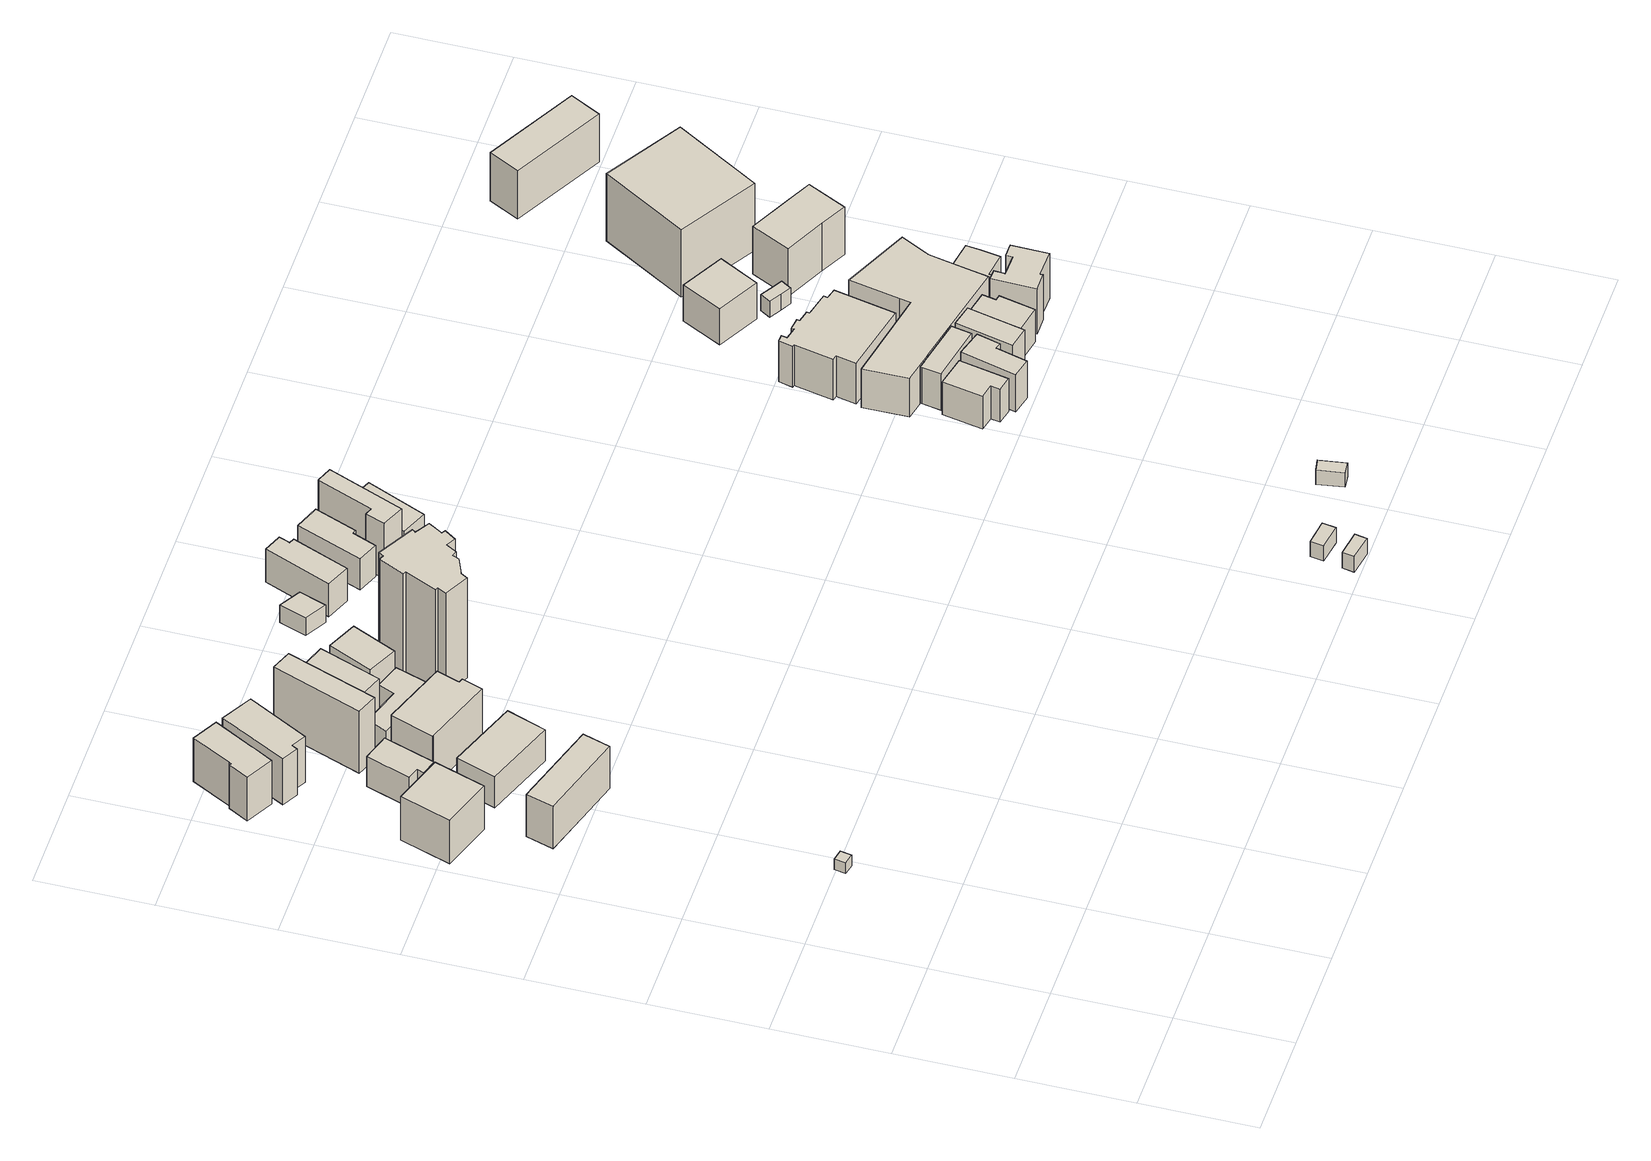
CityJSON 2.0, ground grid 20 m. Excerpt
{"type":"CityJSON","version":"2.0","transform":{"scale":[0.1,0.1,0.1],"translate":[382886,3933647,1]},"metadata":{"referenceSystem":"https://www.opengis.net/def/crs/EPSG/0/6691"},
"CityObjects":{
"building1":{"type":"Building","attributes":{"大字・町コード":"33","町・丁目コード":"4","13_区市町村コード_大字・町コード_町・丁目コード":"13111033004","多摩水系多摩川、浅川、大栗川洪水浸水想定区域（計画規模）.規模":"L1","多摩水系多摩川、浅川、大栗川洪水浸水想定区域（計画規模）.浸水ランク":"2","多摩水系多摩川、浅川、大栗川洪水浸水想定区域（計画規模）.浸水深":2.59,"多摩水系多摩川、浅川、大栗川洪水浸水想定区域（想定最大規模）.規模":"L2","多摩水系多摩川、浅川、大栗川洪水浸水想定区域（想定最大規模）.浸水ランク":"3","多摩水系多摩川、浅川、大栗川洪水浸水想定区域（想定最大規模）.浸水深":3.93,"多摩水系多摩川、浅川、大栗川洪水浸水想定区域（想定最大規模）.継続時間":18.85,"城南地区河川流域浸水予想区域（改定）（想定最大規模）.規模":"L2","城南地区河川流域浸水予想区域（改定）（想定最大規模）.浸水ランク":"1","城南地区河川流域浸水予想区域（改定）（想定最大規模）.浸水深":0.104,"measuredHeight":9.4,"BuildingDetails.buildingRoofEdgeArea":4.03,"BuildingDetails.districtsAndZonesType":"11","BuildingDetails.prefecture":"13","BuildingDetails.city":"13111","BuildingDetails.surveyYear":2016},"address":[{"country":"日本","locality":"東京都大田区仲六郷四丁目"}],"geometry":[{"type":"Solid","lod":"1","boundaries":[[[[0,1,2,3]],[[2,4,5,3]],[[1,6,4,2]],[[0,7,6,1]],[[3,5,7,0]],[[4,6,7,5]]]]}]},
"building2":{"type":"Building","attributes":{"多摩水系多摩川、浅川、大栗川洪水浸水想定区域（計画規模）.規模":"L1","多摩水系多摩川、浅川、大栗川洪水浸水想定区域（計画規模）.浸水ランク":"2","多摩水系多摩川、浅川、大栗川洪水浸水想定区域（計画規模）.浸水深":2.39,"多摩水系多摩川、浅川、大栗川洪水浸水想定区域（想定最大規模）.規模":"L2","多摩水系多摩川、浅川、大栗川洪水浸水想定区域（想定最大規模）.浸水ランク":"3","多摩水系多摩川、浅川、大栗川洪水浸水想定区域（想定最大規模）.浸水深":3.48,"多摩水系多摩川、浅川、大栗川洪水浸水想定区域（想定最大規模）.継続時間":15.33,"城南地区河川流域浸水予想区域（改定）（想定最大規模）.規模":"L2","城南地区河川流域浸水予想区域（改定）（想定最大規模）.浸水ランク":"1","城南地区河川流域浸水予想区域（改定）（想定最大規模）.浸水深":0.002,"measuredHeight":9.3,"BuildingDetails.districtsAndZonesType":"11","BuildingDetails.prefecture":"13","BuildingDetails.city":"13111","BuildingDetails.surveyYear":2016},"address":[{"country":"日本","locality":"東京都大田区仲六郷四丁目"}],"geometry":[{"type":"Solid","lod":"1","boundaries":[[[[8,9,10,11]],[[10,12,13,11]],[[9,14,12,10]],[[8,15,14,9]],[[11,13,15,8]],[[12,14,15,13]]]]}]},
"building3":{"type":"Building","attributes":{"多摩水系多摩川、浅川、大栗川洪水浸水想定区域（計画規模）.規模":"L1","多摩水系多摩川、浅川、大栗川洪水浸水想定区域（計画規模）.浸水ランク":"2","多摩水系多摩川、浅川、大栗川洪水浸水想定区域（計画規模）.浸水深":2.48,"多摩水系多摩川、浅川、大栗川洪水浸水想定区域（想定最大規模）.規模":"L2","多摩水系多摩川、浅川、大栗川洪水浸水想定区域（想定最大規模）.浸水ランク":"3","多摩水系多摩川、浅川、大栗川洪水浸水想定区域（想定最大規模）.浸水深":3.71,"多摩水系多摩川、浅川、大栗川洪水浸水想定区域（想定最大規模）.継続時間":16.85,"城南地区河川流域浸水予想区域（改定）（想定最大規模）.規模":"L2","城南地区河川流域浸水予想区域（改定）（想定最大規模）.浸水ランク":"1","城南地区河川流域浸水予想区域（改定）（想定最大規模）.浸水深":0.029,"measuredHeight":9.2,"BuildingDetails.districtsAndZonesType":"11","BuildingDetails.prefecture":"13","BuildingDetails.city":"13111","BuildingDetails.surveyYear":2016},"address":[{"country":"日本","locality":"東京都大田区仲六郷四丁目"}],"geometry":[{"type":"Solid","lod":"1","boundaries":[[[[16,17,18,19]],[[18,20,21,19]],[[17,22,20,18]],[[16,23,22,17]],[[19,21,23,16]],[[20,22,23,21]]]]}]},
"building4":{"type":"Building","attributes":{"大字・町コード":"33","町・丁目コード":"4","13_区市町村コード_大字・町コード_町・丁目コード":"13111033004","多摩水系多摩川、浅川、大栗川洪水浸水想定区域（計画規模）.規模":"L1","多摩水系多摩川、浅川、大栗川洪水浸水想定区域（計画規模）.浸水ランク":"2","多摩水系多摩川、浅川、大栗川洪水浸水想定区域（計画規模）.浸水深":1.15,"多摩水系多摩川、浅川、大栗川洪水浸水想定区域（想定最大規模）.規模":"L2","多摩水系多摩川、浅川、大栗川洪水浸水想定区域（想定最大規模）.浸水ランク":"2","多摩水系多摩川、浅川、大栗川洪水浸水想定区域（想定最大規模）.浸水深":2.36,"多摩水系多摩川、浅川、大栗川洪水浸水想定区域（想定最大規模）.継続時間":9.15,"measuredHeight":11.6,"BuildingDetails.buildingRoofEdgeArea":64.27,"BuildingDetails.districtsAndZonesType":"9","BuildingDetails.prefecture":"13","BuildingDetails.city":"13111","BuildingDetails.surveyYear":2016},"address":[{"country":"日本","locality":"東京都大田区仲六郷四丁目"}],"geometry":[{"type":"Solid","lod":"1","boundaries":[[[[24,25,26,27,28,29,30,31,32]],[[31,33,34,32]],[[30,35,33,31]],[[29,36,35,30]],[[28,37,36,29]],[[27,38,37,28]],[[26,39,38,27]],[[25,40,39,26]],[[24,41,40,25]],[[32,34,41,24]],[[33,35,36,37,38,39,40,41,34]]]]}]},
"building5":{"type":"Building","attributes":{"大字・町コード":"33","町・丁目コード":"4","13_区市町村コード_大字・町コード_町・丁目コード":"13111033004","多摩水系多摩川、浅川、大栗川洪水浸水想定区域（計画規模）.規模":"L1","多摩水系多摩川、浅川、大栗川洪水浸水想定区域（計画規模）.浸水ランク":"2","多摩水系多摩川、浅川、大栗川洪水浸水想定区域（計画規模）.浸水深":1.84,"多摩水系多摩川、浅川、大栗川洪水浸水想定区域（想定最大規模）.規模":"L2","多摩水系多摩川、浅川、大栗川洪水浸水想定区域（想定最大規模）.浸水ランク":"3","多摩水系多摩川、浅川、大栗川洪水浸水想定区域（想定最大規模）.浸水深":3.05,"多摩水系多摩川、浅川、大栗川洪水浸水想定区域（想定最大規模）.継続時間":11.8,"measuredHeight":7,"BuildingDetails.buildingRoofEdgeArea":45.06,"BuildingDetails.districtsAndZonesType":"11","BuildingDetails.prefecture":"13","BuildingDetails.city":"13111","BuildingDetails.surveyYear":2016},"address":[{"country":"日本","locality":"東京都大田区仲六郷四丁目"}],"geometry":[{"type":"Solid","lod":"1","boundaries":[[[[42,43,44,45,46,47]],[[46,48,49,47]],[[45,50,48,46]],[[44,51,50,45]],[[43,52,51,44]],[[42,53,52,43]],[[47,49,53,42]],[[48,50,51,52,53,49]]]]}]},
"building6":{"type":"Building","attributes":{"大字・町コード":"33","町・丁目コード":"4","13_区市町村コード_大字・町コード_町・丁目コード":"13111033004","多摩水系多摩川、浅川、大栗川洪水浸水想定区域（計画規模）.規模":"L1","多摩水系多摩川、浅川、大栗川洪水浸水想定区域（計画規模）.浸水ランク":"2","多摩水系多摩川、浅川、大栗川洪水浸水想定区域（計画規模）.浸水深":1.05,"多摩水系多摩川、浅川、大栗川洪水浸水想定区域（想定最大規模）.規模":"L2","多摩水系多摩川、浅川、大栗川洪水浸水想定区域（想定最大規模）.浸水ランク":"2","多摩水系多摩川、浅川、大栗川洪水浸水想定区域（想定最大規模）.浸水深":2.26,"多摩水系多摩川、浅川、大栗川洪水浸水想定区域（想定最大規模）.継続時間":9.15,"measuredHeight":10.1,"BuildingDetails.buildingRoofEdgeArea":77.84,"BuildingDetails.districtsAndZonesType":"9","BuildingDetails.prefecture":"13","BuildingDetails.city":"13111","BuildingDetails.surveyYear":2016},"address":[{"country":"日本","locality":"東京都大田区仲六郷四丁目"}],"geometry":[{"type":"Solid","lod":"1","boundaries":[[[[54,55,56,57,58,59]],[[58,60,61,59]],[[57,62,60,58]],[[56,63,62,57]],[[55,64,63,56]],[[54,65,64,55]],[[59,61,65,54]],[[60,62,63,64,65,61]]]]}]},
"building7":{"type":"Building","attributes":{"大字・町コード":"33","町・丁目コード":"4","13_区市町村コード_大字・町コード_町・丁目コード":"13111033004","多摩水系多摩川、浅川、大栗川洪水浸水想定区域（計画規模）.規模":"L1","多摩水系多摩川、浅川、大栗川洪水浸水想定区域（計画規模）.浸水ランク":"2","多摩水系多摩川、浅川、大栗川洪水浸水想定区域（計画規模）.浸水深":2.38,"多摩水系多摩川、浅川、大栗川洪水浸水想定区域（想定最大規模）.規模":"L2","多摩水系多摩川、浅川、大栗川洪水浸水想定区域（想定最大規模）.浸水ランク":"3","多摩水系多摩川、浅川、大栗川洪水浸水想定区域（想定最大規模）.浸水深":3.61,"多摩水系多摩川、浅川、大栗川洪水浸水想定区域（想定最大規模）.継続時間":16.85,"城南地区河川流域浸水予想区域（改定）（想定最大規模）.規模":"L2","城南地区河川流域浸水予想区域（改定）（想定最大規模）.浸水ランク":"1","城南地区河川流域浸水予想区域（改定）（想定最大規模）.浸水深":0.029,"measuredHeight":6.8,"BuildingDetails.buildingRoofEdgeArea":97.09,"BuildingDetails.districtsAndZonesType":"11","BuildingDetails.prefecture":"13","BuildingDetails.city":"13111","BuildingDetails.surveyYear":2016},"address":[{"country":"日本","locality":"東京都大田区仲六郷四丁目"}],"geometry":[{"type":"Solid","lod":"1","boundaries":[[[[66,67,68,69]],[[68,70,71,69]],[[67,72,70,68]],[[66,73,72,67]],[[69,71,73,66]],[[70,72,73,71]]]]}]},
"building8":{"type":"Building","attributes":{"大字・町コード":"33","町・丁目コード":"4","13_区市町村コード_大字・町コード_町・丁目コード":"13111033004","多摩水系多摩川、浅川、大栗川洪水浸水想定区域（計画規模）.規模":"L1","多摩水系多摩川、浅川、大栗川洪水浸水想定区域（計画規模）.浸水ランク":"2","多摩水系多摩川、浅川、大栗川洪水浸水想定区域（計画規模）.浸水深":1.94,"多摩水系多摩川、浅川、大栗川洪水浸水想定区域（想定最大規模）.規模":"L2","多摩水系多摩川、浅川、大栗川洪水浸水想定区域（想定最大規模）.浸水ランク":"3","多摩水系多摩川、浅川、大栗川洪水浸水想定区域（想定最大規模）.浸水深":3.15,"多摩水系多摩川、浅川、大栗川洪水浸水想定区域（想定最大規模）.継続時間":11.8,"measuredHeight":11.2,"BuildingDetails.buildingRoofEdgeArea":103.83,"BuildingDetails.districtsAndZonesType":"9","BuildingDetails.prefecture":"13","BuildingDetails.city":"13111","BuildingDetails.surveyYear":2016},"address":[{"country":"日本","locality":"東京都大田区仲六郷四丁目"}],"geometry":[{"type":"Solid","lod":"1","boundaries":[[[[74,75,76,77,78,79,80,81]],[[80,82,83,81]],[[79,84,82,80]],[[78,85,84,79]],[[77,86,85,78]],[[76,87,86,77]],[[75,88,87,76]],[[74,89,88,75]],[[81,83,89,74]],[[82,84,85,86,87,88,89,83]]]]}]},
"building9":{"type":"Building","attributes":{"大字・町コード":"33","町・丁目コード":"4","13_区市町村コード_大字・町コード_町・丁目コード":"13111033004","多摩水系多摩川、浅川、大栗川洪水浸水想定区域（計画規模）.規模":"L1","多摩水系多摩川、浅川、大栗川洪水浸水想定区域（計画規模）.浸水ランク":"2","多摩水系多摩川、浅川、大栗川洪水浸水想定区域（計画規模）.浸水深":1.64,"多摩水系多摩川、浅川、大栗川洪水浸水想定区域（想定最大規模）.規模":"L2","多摩水系多摩川、浅川、大栗川洪水浸水想定区域（想定最大規模）.浸水ランク":"2","多摩水系多摩川、浅川、大栗川洪水浸水想定区域（想定最大規模）.浸水深":2.85,"多摩水系多摩川、浅川、大栗川洪水浸水想定区域（想定最大規模）.継続時間":11.8,"measuredHeight":15.8,"BuildingDetails.buildingRoofEdgeArea":65.78,"BuildingDetails.districtsAndZonesType":"9","BuildingDetails.prefecture":"13","BuildingDetails.city":"13111","BuildingDetails.surveyYear":2016},"address":[{"country":"日本","locality":"東京都大田区仲六郷四丁目"}],"geometry":[{"type":"Solid","lod":"1","boundaries":[[[[90,91,92,93]],[[92,94,95,93]],[[91,96,94,92]],[[90,97,96,91]],[[93,95,97,90]],[[94,96,97,95]]]]}]},
"building10":{"type":"Building","attributes":{"大字・町コード":"33","町・丁目コード":"4","13_区市町村コード_大字・町コード_町・丁目コード":"13111033004","多摩水系多摩川、浅川、大栗川洪水浸水想定区域（計画規模）.規模":"L1","多摩水系多摩川、浅川、大栗川洪水浸水想定区域（計画規模）.浸水ランク":"2","多摩水系多摩川、浅川、大栗川洪水浸水想定区域（計画規模）.浸水深":1.74,"多摩水系多摩川、浅川、大栗川洪水浸水想定区域（想定最大規模）.規模":"L2","多摩水系多摩川、浅川、大栗川洪水浸水想定区域（想定最大規模）.浸水ランク":"2","多摩水系多摩川、浅川、大栗川洪水浸水想定区域（想定最大規模）.浸水深":2.95,"多摩水系多摩川、浅川、大栗川洪水浸水想定区域（想定最大規模）.継続時間":11.8,"measuredHeight":6.4,"BuildingDetails.buildingRoofEdgeArea":64.43,"BuildingDetails.districtsAndZonesType":"9","BuildingDetails.prefecture":"13","BuildingDetails.city":"13111","BuildingDetails.surveyYear":2016},"address":[{"country":"日本","locality":"東京都大田区仲六郷四丁目"}],"geometry":[{"type":"Solid","lod":"1","boundaries":[[[[98,99,100,101,102,103,104,105]],[[104,106,107,105]],[[103,108,106,104]],[[102,109,108,103]],[[101,110,109,102]],[[100,111,110,101]],[[99,112,111,100]],[[98,113,112,99]],[[105,107,113,98]],[[106,108,109,110,111,112,113,107]]]]}]},
"building11":{"type":"Building","attributes":{"大字・町コード":"33","町・丁目コード":"4","13_区市町村コード_大字・町コード_町・丁目コード":"13111033004","多摩水系多摩川、浅川、大栗川洪水浸水想定区域（計画規模）.規模":"L1","多摩水系多摩川、浅川、大栗川洪水浸水想定区域（計画規模）.浸水ランク":"2","多摩水系多摩川、浅川、大栗川洪水浸水想定区域（計画規模）.浸水深":1.74,"多摩水系多摩川、浅川、大栗川洪水浸水想定区域（想定最大規模）.規模":"L2","多摩水系多摩川、浅川、大栗川洪水浸水想定区域（想定最大規模）.浸水ランク":"2","多摩水系多摩川、浅川、大栗川洪水浸水想定区域（想定最大規模）.浸水深":2.95,"多摩水系多摩川、浅川、大栗川洪水浸水想定区域（想定最大規模）.継続時間":11.8,"measuredHeight":11.9,"BuildingDetails.buildingRoofEdgeArea":73.91,"BuildingDetails.districtsAndZonesType":"9","BuildingDetails.prefecture":"13","BuildingDetails.city":"13111","BuildingDetails.surveyYear":2016},"address":[{"country":"日本","locality":"東京都大田区仲六郷四丁目"}],"geometry":[{"type":"Solid","lod":"1","boundaries":[[[[114,115,116,117]],[[116,118,119,117]],[[115,120,118,116]],[[114,121,120,115]],[[117,119,121,114]],[[118,120,121,119]]]]}]},
"building12":{"type":"Building","attributes":{"大字・町コード":"33","町・丁目コード":"4","13_区市町村コード_大字・町コード_町・丁目コード":"13111033004","多摩水系多摩川、浅川、大栗川洪水浸水想定区域（計画規模）.規模":"L1","多摩水系多摩川、浅川、大栗川洪水浸水想定区域（計画規模）.浸水ランク":"2","多摩水系多摩川、浅川、大栗川洪水浸水想定区域（計画規模）.浸水深":1.74,"多摩水系多摩川、浅川、大栗川洪水浸水想定区域（想定最大規模）.規模":"L2","多摩水系多摩川、浅川、大栗川洪水浸水想定区域（想定最大規模）.浸水ランク":"2","多摩水系多摩川、浅川、大栗川洪水浸水想定区域（想定最大規模）.浸水深":2.95,"多摩水系多摩川、浅川、大栗川洪水浸水想定区域（想定最大規模）.継続時間":11.8,"measuredHeight":10.2,"BuildingDetails.buildingRoofEdgeArea":39.13,"BuildingDetails.districtsAndZonesType":"9","BuildingDetails.prefecture":"13","BuildingDetails.city":"13111","BuildingDetails.surveyYear":2016},"address":[{"country":"日本","locality":"東京都大田区仲六郷四丁目"}],"geometry":[{"type":"Solid","lod":"1","boundaries":[[[[122,123,124,125]],[[124,126,127,125]],[[123,128,126,124]],[[122,129,128,123]],[[125,127,129,122]],[[126,128,129,127]]]]}]},
"building13":{"type":"Building","attributes":{"大字・町コード":"33","町・丁目コード":"4","13_区市町村コード_大字・町コード_町・丁目コード":"13111033004","多摩水系多摩川、浅川、大栗川洪水浸水想定区域（計画規模）.規模":"L1","多摩水系多摩川、浅川、大栗川洪水浸水想定区域（計画規模）.浸水ランク":"2","多摩水系多摩川、浅川、大栗川洪水浸水想定区域（計画規模）.浸水深":1.25,"多摩水系多摩川、浅川、大栗川洪水浸水想定区域（想定最大規模）.規模":"L2","多摩水系多摩川、浅川、大栗川洪水浸水想定区域（想定最大規模）.浸水ランク":"2","多摩水系多摩川、浅川、大栗川洪水浸水想定区域（想定最大規模）.浸水深":2.46,"多摩水系多摩川、浅川、大栗川洪水浸水想定区域（想定最大規模）.継続時間":9.8,"measuredHeight":24.6,"BuildingDetails.buildingRoofEdgeArea":120.91,"BuildingDetails.districtsAndZonesType":"9","BuildingDetails.prefecture":"13","BuildingDetails.city":"13111","BuildingDetails.surveyYear":2016},"address":[{"country":"日本","locality":"東京都大田区仲六郷四丁目"}],"geometry":[{"type":"Solid","lod":"1","boundaries":[[[[130,131,132,133,134,135,136,137,138,139,140,141,142,143,144,145,146,147,148,149]],[[148,150,151,149]],[[147,152,150,148]],[[146,153,152,147]],[[145,154,153,146]],[[144,155,154,145]],[[143,156,155,144]],[[142,157,156,143]],[[141,158,157,142]],[[140,159,158,141]],[[139,160,159,140]],[[138,161,160,139]],[[137,162,161,138]],[[136,163,162,137]],[[135,164,163,136]],[[134,165,164,135]],[[133,166,165,134]],[[132,167,166,133]],[[131,168,167,132]],[[130,169,168,131]],[[149,151,169,130]],[[150,152,153,154,155,156,157,158,159,160,161,162,163,164,165,166,167,168,169,151]]]]}]},
"building14":{"type":"Building","attributes":{"大字・町コード":"33","町・丁目コード":"4","13_区市町村コード_大字・町コード_町・丁目コード":"13111033004","多摩水系多摩川、浅川、大栗川洪水浸水想定区域（計画規模）.規模":"L1","多摩水系多摩川、浅川、大栗川洪水浸水想定区域（計画規模）.浸水ランク":"2","多摩水系多摩川、浅川、大栗川洪水浸水想定区域（計画規模）.浸水深":0.79,"多摩水系多摩川、浅川、大栗川洪水浸水想定区域（想定最大規模）.規模":"L2","多摩水系多摩川、浅川、大栗川洪水浸水想定区域（想定最大規模）.浸水ランク":"2","多摩水系多摩川、浅川、大栗川洪水浸水想定区域（想定最大規模）.浸水深":1.98,"多摩水系多摩川、浅川、大栗川洪水浸水想定区域（想定最大規模）.継続時間":8.68,"measuredHeight":4.1,"BuildingDetails.buildingRoofEdgeArea":20.83,"BuildingDetails.districtsAndZonesType":"9","BuildingDetails.prefecture":"13","BuildingDetails.city":"13111","BuildingDetails.surveyYear":2016},"address":[{"country":"日本","locality":"東京都大田区仲六郷四丁目"}],"geometry":[{"type":"Solid","lod":"1","boundaries":[[[[170,171,172,173]],[[172,174,175,173]],[[171,176,174,172]],[[170,177,176,171]],[[173,175,177,170]],[[174,176,177,175]]]]}]},
"building15":{"type":"Building","attributes":{"大字・町コード":"33","町・丁目コード":"4","13_区市町村コード_大字・町コード_町・丁目コード":"13111033004","多摩水系多摩川、浅川、大栗川洪水浸水想定区域（計画規模）.規模":"L1","多摩水系多摩川、浅川、大栗川洪水浸水想定区域（計画規模）.浸水ランク":"2","多摩水系多摩川、浅川、大栗川洪水浸水想定区域（計画規模）.浸水深":0.59,"多摩水系多摩川、浅川、大栗川洪水浸水想定区域（想定最大規模）.規模":"L2","多摩水系多摩川、浅川、大栗川洪水浸水想定区域（想定最大規模）.浸水ランク":"2","多摩水系多摩川、浅川、大栗川洪水浸水想定区域（想定最大規模）.浸水深":1.78,"多摩水系多摩川、浅川、大栗川洪水浸水想定区域（想定最大規模）.継続時間":8.68,"measuredHeight":7.5,"BuildingDetails.buildingRoofEdgeArea":55.58,"BuildingDetails.districtsAndZonesType":"9","BuildingDetails.prefecture":"13","BuildingDetails.city":"13111","BuildingDetails.surveyYear":2016},"address":[{"country":"日本","locality":"東京都大田区仲六郷四丁目"}],"geometry":[{"type":"Solid","lod":"1","boundaries":[[[[178,179,180,181,182,183]],[[182,184,185,183]],[[181,186,184,182]],[[180,187,186,181]],[[179,188,187,180]],[[178,189,188,179]],[[183,185,189,178]],[[184,186,187,188,189,185]]]]}]},
"building16":{"type":"Building","attributes":{"大字・町コード":"33","町・丁目コード":"4","13_区市町村コード_大字・町コード_町・丁目コード":"13111033004","多摩水系多摩川、浅川、大栗川洪水浸水想定区域（計画規模）.規模":"L1","多摩水系多摩川、浅川、大栗川洪水浸水想定区域（計画規模）.浸水ランク":"2","多摩水系多摩川、浅川、大栗川洪水浸水想定区域（計画規模）.浸水深":0.99,"多摩水系多摩川、浅川、大栗川洪水浸水想定区域（想定最大規模）.規模":"L2","多摩水系多摩川、浅川、大栗川洪水浸水想定区域（想定最大規模）.浸水ランク":"2","多摩水系多摩川、浅川、大栗川洪水浸水想定区域（想定最大規模）.浸水深":2.18,"多摩水系多摩川、浅川、大栗川洪水浸水想定区域（想定最大規模）.継続時間":8.68,"measuredHeight":10.6,"BuildingDetails.buildingRoofEdgeArea":55.04,"BuildingDetails.districtsAndZonesType":"9","BuildingDetails.prefecture":"13","BuildingDetails.city":"13111","BuildingDetails.surveyYear":2016},"address":[{"country":"日本","locality":"東京都大田区仲六郷四丁目"}],"geometry":[{"type":"Solid","lod":"1","boundaries":[[[[190,191,192,193,194,195]],[[194,196,197,195]],[[193,198,196,194]],[[192,199,198,193]],[[191,200,199,192]],[[190,201,200,191]],[[195,197,201,190]],[[196,198,199,200,201,197]]]]}]},
"building17":{"type":"Building","attributes":{"大字・町コード":"49","町・丁目コード":"3","13_区市町村コード_大字・町コード_町・丁目コード":"13111049003","measuredHeight":3.4,"BuildingDetails.buildingRoofEdgeArea":10.08,"BuildingDetails.prefecture":"13","BuildingDetails.city":"13111","BuildingDetails.surveyYear":2016},"address":[{"country":"日本","locality":"東京都大田区東六郷三丁目"}],"geometry":[{"type":"Solid","lod":"1","boundaries":[[[[202,203,204,205]],[[204,206,207,205]],[[203,208,206,204]],[[202,209,208,203]],[[205,207,209,202]],[[206,208,209,207]]]]}]},
"building18":{"type":"Building","attributes":{"大字・町コード":"33","町・丁目コード":"4","13_区市町村コード_大字・町コード_町・丁目コード":"13111033004","多摩水系多摩川、浅川、大栗川洪水浸水想定区域（計画規模）.規模":"L1","多摩水系多摩川、浅川、大栗川洪水浸水想定区域（計画規模）.浸水ランク":"2","多摩水系多摩川、浅川、大栗川洪水浸水想定区域（計画規模）.浸水深":0.89,"多摩水系多摩川、浅川、大栗川洪水浸水想定区域（想定最大規模）.規模":"L2","多摩水系多摩川、浅川、大栗川洪水浸水想定区域（想定最大規模）.浸水ランク":"2","多摩水系多摩川、浅川、大栗川洪水浸水想定区域（想定最大規模）.浸水深":2.08,"多摩水系多摩川、浅川、大栗川洪水浸水想定区域（想定最大規模）.継続時間":8.68,"measuredHeight":12.9,"BuildingDetails.buildingRoofEdgeArea":48.55,"BuildingDetails.districtsAndZonesType":"9","BuildingDetails.prefecture":"13","BuildingDetails.city":"13111","BuildingDetails.surveyYear":2016},"address":[{"country":"日本","locality":"東京都大田区仲六郷四丁目"}],"geometry":[{"type":"Solid","lod":"1","boundaries":[[[[210,211,212,213,214,215,216]],[[215,217,218,216]],[[214,219,217,215]],[[213,220,219,214]],[[212,221,220,213]],[[211,222,221,212]],[[210,223,222,211]],[[216,218,223,210]],[[217,219,220,221,222,223,218]]]]}]},
"building19":{"type":"Building","attributes":{"measuredHeight":3.3,"BuildingDetails.prefecture":"13","BuildingDetails.city":"13111"},"address":[{"country":"日本","locality":"東京都大田区東六郷三丁目"}],"geometry":[{"type":"Solid","lod":"1","boundaries":[[[[224,225,226,227]],[[226,228,229,227]],[[225,230,228,226]],[[224,231,230,225]],[[227,229,231,224]],[[228,230,231,229]]]]}]},
"building20":{"type":"Building","attributes":{"大字・町コード":"33","町・丁目コード":"4","13_区市町村コード_大字・町コード_町・丁目コード":"13111033004","多摩水系多摩川、浅川、大栗川洪水浸水想定区域（計画規模）.規模":"L1","多摩水系多摩川、浅川、大栗川洪水浸水想定区域（計画規模）.浸水ランク":"2","多摩水系多摩川、浅川、大栗川洪水浸水想定区域（計画規模）.浸水深":1.09,"多摩水系多摩川、浅川、大栗川洪水浸水想定区域（想定最大規模）.規模":"L2","多摩水系多摩川、浅川、大栗川洪水浸水想定区域（想定最大規模）.浸水ランク":"2","多摩水系多摩川、浅川、大栗川洪水浸水想定区域（想定最大規模）.浸水深":2.23,"多摩水系多摩川、浅川、大栗川洪水浸水想定区域（想定最大規模）.継続時間":8.52,"measuredHeight":11.4,"BuildingDetails.buildingRoofEdgeArea":56.06,"BuildingDetails.districtsAndZonesType":"9","BuildingDetails.prefecture":"13","BuildingDetails.city":"13111","BuildingDetails.surveyYear":2016},"address":[{"country":"日本","locality":"東京都大田区仲六郷四丁目"}],"geometry":[{"type":"Solid","lod":"1","boundaries":[[[[232,233,234,235]],[[234,236,237,235]],[[233,238,236,234]],[[232,239,238,233]],[[235,237,239,232]],[[236,238,239,237]]]]}]},
"building21":{"type":"Building","attributes":{"大字・町コード":"49","町・丁目コード":"3","13_区市町村コード_大字・町コード_町・丁目コード":"13111049003","measuredHeight":3,"BuildingDetails.buildingRoofEdgeArea":10.99,"BuildingDetails.prefecture":"13","BuildingDetails.city":"13111","BuildingDetails.surveyYear":2016},"address":[{"country":"日本","locality":"東京都大田区東六郷三丁目"}],"geometry":[{"type":"Solid","lod":"1","boundaries":[[[[240,241,242,243]],[[242,244,245,243]],[[241,246,244,242]],[[240,247,246,241]],[[243,245,247,240]],[[244,246,247,245]]]]}]},
"building22":{"type":"Building","attributes":{"大字・町コード":"49","町・丁目コード":"3","13_区市町村コード_大字・町コード_町・丁目コード":"13111049003","多摩水系多摩川、浅川、大栗川洪水浸水想定区域（計画規模）.規模":"L1","多摩水系多摩川、浅川、大栗川洪水浸水想定区域（計画規模）.浸水ランク":"1","多摩水系多摩川、浅川、大栗川洪水浸水想定区域（計画規模）.浸水深":0.38,"多摩水系多摩川、浅川、大栗川洪水浸水想定区域（想定最大規模）.規模":"L2","多摩水系多摩川、浅川、大栗川洪水浸水想定区域（想定最大規模）.浸水ランク":"2","多摩水系多摩川、浅川、大栗川洪水浸水想定区域（想定最大規模）.浸水深":1.61,"多摩水系多摩川、浅川、大栗川洪水浸水想定区域（想定最大規模）.継続時間":9.52,"measuredHeight":7.9,"BuildingDetails.buildingRoofEdgeArea":44.23,"BuildingDetails.districtsAndZonesType":"11","BuildingDetails.prefecture":"13","BuildingDetails.city":"13111","BuildingDetails.surveyYear":2016},"address":[{"country":"日本","locality":"東京都大田区東六郷三丁目"}],"geometry":[{"type":"Solid","lod":"1","boundaries":[[[[248,249,250,251,252,253]],[[252,254,255,253]],[[251,256,254,252]],[[250,257,256,251]],[[249,258,257,250]],[[248,259,258,249]],[[253,255,259,248]],[[254,256,257,258,259,255]]]]}]},
"building23":{"type":"Building","attributes":{"大字・町コード":"49","町・丁目コード":"3","13_区市町村コード_大字・町コード_町・丁目コード":"13111049003","多摩水系多摩川、浅川、大栗川洪水浸水想定区域（計画規模）.規模":"L1","多摩水系多摩川、浅川、大栗川洪水浸水想定区域（計画規模）.浸水ランク":"1","多摩水系多摩川、浅川、大栗川洪水浸水想定区域（計画規模）.浸水深":0.23,"多摩水系多摩川、浅川、大栗川洪水浸水想定区域（想定最大規模）.規模":"L2","多摩水系多摩川、浅川、大栗川洪水浸水想定区域（想定最大規模）.浸水ランク":"2","多摩水系多摩川、浅川、大栗川洪水浸水想定区域（想定最大規模）.浸水深":1.79,"多摩水系多摩川、浅川、大栗川洪水浸水想定区域（想定最大規模）.継続時間":6.38,"measuredHeight":9.3,"BuildingDetails.buildingRoofEdgeArea":40.8,"BuildingDetails.districtsAndZonesType":"11","BuildingDetails.prefecture":"13","BuildingDetails.city":"13111","BuildingDetails.surveyYear":2016},"address":[{"country":"日本","locality":"東京都大田区東六郷三丁目"}],"geometry":[{"type":"Solid","lod":"1","boundaries":[[[[260,261,262,263,264,265]],[[264,266,267,265]],[[263,268,266,264]],[[262,269,268,263]],[[261,270,269,262]],[[260,271,270,261]],[[265,267,271,260]],[[266,268,269,270,271,267]]]]}]},
"building24":{"type":"Building","attributes":{"大字・町コード":"49","町・丁目コード":"3","13_区市町村コード_大字・町コード_町・丁目コード":"13111049003","多摩水系多摩川、浅川、大栗川洪水浸水想定区域（計画規模）.規模":"L1","多摩水系多摩川、浅川、大栗川洪水浸水想定区域（計画規模）.浸水ランク":"1","多摩水系多摩川、浅川、大栗川洪水浸水想定区域（計画規模）.浸水深":0.27,"多摩水系多摩川、浅川、大栗川洪水浸水想定区域（想定最大規模）.規模":"L2","多摩水系多摩川、浅川、大栗川洪水浸水想定区域（想定最大規模）.浸水ランク":"2","多摩水系多摩川、浅川、大栗川洪水浸水想定区域（想定最大規模）.浸水深":1.61,"多摩水系多摩川、浅川、大栗川洪水浸水想定区域（想定最大規模）.継続時間":8.68,"measuredHeight":9.2,"BuildingDetails.buildingRoofEdgeArea":37.88,"BuildingDetails.districtsAndZonesType":"11","BuildingDetails.prefecture":"13","BuildingDetails.city":"13111","BuildingDetails.surveyYear":2016},"address":[{"country":"日本","locality":"東京都大田区東六郷三丁目"}],"geometry":[{"type":"Solid","lod":"1","boundaries":[[[[272,273,274,275,276,277,278]],[[277,279,280,278]],[[276,281,279,277]],[[275,282,281,276]],[[274,283,282,275]],[[273,284,283,274]],[[272,285,284,273]],[[278,280,285,272]],[[279,281,282,283,284,285,280]]]]}]},
"building25":{"type":"Building","attributes":{"大字・町コード":"49","町・丁目コード":"3","13_区市町村コード_大字・町コード_町・丁目コード":"13111049003","多摩水系多摩川、浅川、大栗川洪水浸水想定区域（計画規模）.規模":"L1","多摩水系多摩川、浅川、大栗川洪水浸水想定区域（計画規模）.浸水ランク":"2","多摩水系多摩川、浅川、大栗川洪水浸水想定区域（計画規模）.浸水深":0.57,"多摩水系多摩川、浅川、大栗川洪水浸水想定区域（想定最大規模）.規模":"L2","多摩水系多摩川、浅川、大栗川洪水浸水想定区域（想定最大規模）.浸水ランク":"2","多摩水系多摩川、浅川、大栗川洪水浸水想定区域（想定最大規模）.浸水深":1.91,"多摩水系多摩川、浅川、大栗川洪水浸水想定区域（想定最大規模）.継続時間":8.68,"measuredHeight":8.9,"BuildingDetails.buildingRoofEdgeArea":165.97,"BuildingDetails.districtsAndZonesType":"11","BuildingDetails.prefecture":"13","BuildingDetails.city":"13111","BuildingDetails.surveyYear":2016},"address":[{"country":"日本","locality":"東京都大田区東六郷三丁目"}],"geometry":[{"type":"Solid","lod":"1","boundaries":[[[[286,287,288,289,290,291,292,293,294,295,296,297,298,299,300,301,302,303]],[[302,304,305,303]],[[301,306,304,302]],[[300,307,306,301]],[[299,308,307,300]],[[298,309,308,299]],[[297,310,309,298]],[[296,311,310,297]],[[295,312,311,296]],[[294,313,312,295]],[[293,314,313,294]],[[292,315,314,293]],[[291,316,315,292]],[[290,317,316,291]],[[289,318,317,290]],[[288,319,318,289]],[[287,320,319,288]],[[286,321,320,287]],[[303,305,321,286]],[[304,306,307,308,309,310,311,312,313,314,315,316,317,318,319,320,321,305]]]]}]},
"building26":{"type":"Building","attributes":{"大字・町コード":"49","町・丁目コード":"3","13_区市町村コード_大字・町コード_町・丁目コード":"13111049003","多摩水系多摩川、浅川、大栗川洪水浸水想定区域（計画規模）.規模":"L1","多摩水系多摩川、浅川、大栗川洪水浸水想定区域（計画規模）.浸水ランク":"1","多摩水系多摩川、浅川、大栗川洪水浸水想定区域（計画規模）.浸水深":0.33,"多摩水系多摩川、浅川、大栗川洪水浸水想定区域（想定最大規模）.規模":"L2","多摩水系多摩川、浅川、大栗川洪水浸水想定区域（想定最大規模）.浸水ランク":"2","多摩水系多摩川、浅川、大栗川洪水浸水想定区域（想定最大規模）.浸水深":1.89,"多摩水系多摩川、浅川、大栗川洪水浸水想定区域（想定最大規模）.継続時間":6.38,"measuredHeight":9,"BuildingDetails.buildingRoofEdgeArea":41.08,"BuildingDetails.districtsAndZonesType":"11","BuildingDetails.prefecture":"13","BuildingDetails.city":"13111","BuildingDetails.surveyYear":2016},"address":[{"country":"日本","locality":"東京都大田区東六郷三丁目"}],"geometry":[{"type":"Solid","lod":"1","boundaries":[[[[322,323,324,325]],[[324,326,327,325]],[[323,328,326,324]],[[322,329,328,323]],[[325,327,329,322]],[[326,328,329,327]]]]}]},
"building27":{"type":"Building","attributes":{"大字・町コード":"49","町・丁目コード":"3","13_区市町村コード_大字・町コード_町・丁目コード":"13111049003","多摩水系多摩川、浅川、大栗川洪水浸水想定区域（計画規模）.規模":"L1","多摩水系多摩川、浅川、大栗川洪水浸水想定区域（計画規模）.浸水ランク":"1","多摩水系多摩川、浅川、大栗川洪水浸水想定区域（計画規模）.浸水深":0.27,"多摩水系多摩川、浅川、大栗川洪水浸水想定区域（想定最大規模）.規模":"L2","多摩水系多摩川、浅川、大栗川洪水浸水想定区域（想定最大規模）.浸水ランク":"2","多摩水系多摩川、浅川、大栗川洪水浸水想定区域（想定最大規模）.浸水深":1.61,"多摩水系多摩川、浅川、大栗川洪水浸水想定区域（想定最大規模）.継続時間":8.68,"measuredHeight":8.9,"BuildingDetails.buildingRoofEdgeArea":325.09,"BuildingDetails.districtsAndZonesType":"11","BuildingDetails.prefecture":"13","BuildingDetails.city":"13111","BuildingDetails.surveyYear":2016},"address":[{"country":"日本","locality":"東京都大田区東六郷三丁目"}],"geometry":[{"type":"Solid","lod":"1","boundaries":[[[[330,331,332,333,334,335,336,337,338,339,340,341]],[[340,342,343,341]],[[339,344,342,340]],[[338,345,344,339]],[[337,346,345,338]],[[336,347,346,337]],[[335,348,347,336]],[[334,349,348,335]],[[333,350,349,334]],[[332,351,350,333]],[[331,352,351,332]],[[330,353,352,331]],[[341,343,353,330]],[[342,344,345,346,347,348,349,350,351,352,353,343]]]]}]},
"building28":{"type":"Building","attributes":{"大字・町コード":"49","町・丁目コード":"3","13_区市町村コード_大字・町コード_町・丁目コード":"13111049003","多摩水系多摩川、浅川、大栗川洪水浸水想定区域（計画規模）.規模":"L1","多摩水系多摩川、浅川、大栗川洪水浸水想定区域（計画規模）.浸水ランク":"2","多摩水系多摩川、浅川、大栗川洪水浸水想定区域（計画規模）.浸水深":0.53,"多摩水系多摩川、浅川、大栗川洪水浸水想定区域（想定最大規模）.規模":"L2","多摩水系多摩川、浅川、大栗川洪水浸水想定区域（想定最大規模）.浸水ランク":"2","多摩水系多摩川、浅川、大栗川洪水浸水想定区域（想定最大規模）.浸水深":2.09,"多摩水系多摩川、浅川、大栗川洪水浸水想定区域（想定最大規模）.継続時間":6.38,"measuredHeight":7.2,"BuildingDetails.buildingRoofEdgeArea":40.61,"BuildingDetails.districtsAndZonesType":"11","BuildingDetails.prefecture":"13","BuildingDetails.city":"13111","BuildingDetails.surveyYear":2016},"address":[{"country":"日本","locality":"東京都大田区東六郷三丁目"}],"geometry":[{"type":"Solid","lod":"1","boundaries":[[[[354,355,356,357,358,359]],[[358,360,361,359]],[[357,362,360,358]],[[356,363,362,357]],[[355,364,363,356]],[[354,365,364,355]],[[359,361,365,354]],[[360,362,363,364,365,361]]]]}]},
"building29":{"type":"Building","attributes":{"大字・町コード":"49","町・丁目コード":"3","13_区市町村コード_大字・町コード_町・丁目コード":"13111049003","多摩水系多摩川、浅川、大栗川洪水浸水想定区域（計画規模）.規模":"L1","多摩水系多摩川、浅川、大栗川洪水浸水想定区域（計画規模）.浸水ランク":"2","多摩水系多摩川、浅川、大栗川洪水浸水想定区域（計画規模）.浸水深":0.93,"多摩水系多摩川、浅川、大栗川洪水浸水想定区域（想定最大規模）.規模":"L2","多摩水系多摩川、浅川、大栗川洪水浸水想定区域（想定最大規模）.浸水ランク":"2","多摩水系多摩川、浅川、大栗川洪水浸水想定区域（想定最大規模）.浸水深":2.23,"多摩水系多摩川、浅川、大栗川洪水浸水想定区域（想定最大規模）.継続時間":7.73,"measuredHeight":8.1,"BuildingDetails.buildingRoofEdgeArea":65.44,"BuildingDetails.districtsAndZonesType":"11","BuildingDetails.prefecture":"13","BuildingDetails.city":"13111","BuildingDetails.surveyYear":2016},"address":[{"country":"日本","locality":"東京都大田区東六郷三丁目"}],"geometry":[{"type":"Solid","lod":"1","boundaries":[[[[366,367,368,369]],[[368,370,371,369]],[[367,372,370,368]],[[366,373,372,367]],[[369,371,373,366]],[[370,372,373,371]]]]}]},
"building30":{"type":"Building","attributes":{"多摩水系多摩川、浅川、大栗川洪水浸水想定区域（計画規模）.規模":"L1","多摩水系多摩川、浅川、大栗川洪水浸水想定区域（計画規模）.浸水ランク":"2","多摩水系多摩川、浅川、大栗川洪水浸水想定区域（計画規模）.浸水深":0.63,"多摩水系多摩川、浅川、大栗川洪水浸水想定区域（想定最大規模）.規模":"L2","多摩水系多摩川、浅川、大栗川洪水浸水想定区域（想定最大規模）.浸水ランク":"2","多摩水系多摩川、浅川、大栗川洪水浸水想定区域（想定最大規模）.浸水深":2.19,"多摩水系多摩川、浅川、大栗川洪水浸水想定区域（想定最大規模）.継続時間":6.38,"measuredHeight":9.5,"BuildingDetails.districtsAndZonesType":"11","BuildingDetails.prefecture":"13","BuildingDetails.city":"13111","BuildingDetails.surveyYear":2016},"address":[{"country":"日本","locality":"東京都大田区東六郷三丁目"}],"geometry":[{"type":"Solid","lod":"1","boundaries":[[[[374,375,376,377,378,379,380,381,382,383]],[[382,384,385,383]],[[381,386,384,382]],[[380,387,386,381]],[[379,388,387,380]],[[378,389,388,379]],[[377,390,389,378]],[[376,391,390,377]],[[375,392,391,376]],[[374,393,392,375]],[[383,385,393,374]],[[384,386,387,388,389,390,391,392,393,385]]]]}]},
"building31":{"type":"Building","attributes":{"大字・町コード":"49","町・丁目コード":"3","13_区市町村コード_大字・町コード_町・丁目コード":"13111049003","多摩水系多摩川、浅川、大栗川洪水浸水想定区域（計画規模）.規模":"L1","多摩水系多摩川、浅川、大栗川洪水浸水想定区域（計画規模）.浸水ランク":"2","多摩水系多摩川、浅川、大栗川洪水浸水想定区域（計画規模）.浸水深":1.33,"多摩水系多摩川、浅川、大栗川洪水浸水想定区域（想定最大規模）.規模":"L2","多摩水系多摩川、浅川、大栗川洪水浸水想定区域（想定最大規模）.浸水ランク":"2","多摩水系多摩川、浅川、大栗川洪水浸水想定区域（想定最大規模）.浸水深":2.63,"多摩水系多摩川、浅川、大栗川洪水浸水想定区域（想定最大規模）.継続時間":7.73,"measuredHeight":3.9,"BuildingDetails.buildingRoofEdgeArea":9.72,"BuildingDetails.districtsAndZonesType":"11","BuildingDetails.prefecture":"13","BuildingDetails.city":"13111","BuildingDetails.surveyYear":2016},"address":[{"country":"日本","locality":"東京都大田区東六郷三丁目"}],"geometry":[{"type":"Solid","lod":"1","boundaries":[[[[394,395,396,397,398,399]],[[398,400,401,399]],[[397,402,400,398]],[[396,403,402,397]],[[395,404,403,396]],[[394,405,404,395]],[[399,401,405,394]],[[400,402,403,404,405,401]]]]}]},
"building32":{"type":"Building","attributes":{"大字・町コード":"49","町・丁目コード":"3","13_区市町村コード_大字・町コード_町・丁目コード":"13111049003","多摩水系多摩川、浅川、大栗川洪水浸水想定区域（計画規模）.規模":"L1","多摩水系多摩川、浅川、大栗川洪水浸水想定区域（計画規模）.浸水ランク":"2","多摩水系多摩川、浅川、大栗川洪水浸水想定区域（計画規模）.浸水深":0.63,"多摩水系多摩川、浅川、大栗川洪水浸水想定区域（想定最大規模）.規模":"L2","多摩水系多摩川、浅川、大栗川洪水浸水想定区域（想定最大規模）.浸水ランク":"2","多摩水系多摩川、浅川、大栗川洪水浸水想定区域（想定最大規模）.浸水深":2.19,"多摩水系多摩川、浅川、大栗川洪水浸水想定区域（想定最大規模）.継続時間":6.38,"measuredHeight":6.3,"BuildingDetails.buildingRoofEdgeArea":44.91,"BuildingDetails.districtsAndZonesType":"11","BuildingDetails.prefecture":"13","BuildingDetails.city":"13111","BuildingDetails.surveyYear":2016},"address":[{"country":"日本","locality":"東京都大田区東六郷三丁目"}],"geometry":[{"type":"Solid","lod":"1","boundaries":[[[[406,407,408,409,410,411,412,413,414,415]],[[414,416,417,415]],[[413,418,416,414]],[[412,419,418,413]],[[411,420,419,412]],[[410,421,420,411]],[[409,422,421,410]],[[408,423,422,409]],[[407,424,423,408]],[[406,425,424,407]],[[415,417,425,406]],[[416,418,419,420,421,422,423,424,425,417]]]]}]},
"building33":{"type":"Building","attributes":{"大字・町コード":"49","町・丁目コード":"3","13_区市町村コード_大字・町コード_町・丁目コード":"13111049003","多摩水系多摩川、浅川、大栗川洪水浸水想定区域（計画規模）.規模":"L1","多摩水系多摩川、浅川、大栗川洪水浸水想定区域（計画規模）.浸水ランク":"2","多摩水系多摩川、浅川、大栗川洪水浸水想定区域（計画規模）.浸水深":1.33,"多摩水系多摩川、浅川、大栗川洪水浸水想定区域（想定最大規模）.規模":"L2","多摩水系多摩川、浅川、大栗川洪水浸水想定区域（想定最大規模）.浸水ランク":"2","多摩水系多摩川、浅川、大栗川洪水浸水想定区域（想定最大規模）.浸水深":2.63,"多摩水系多摩川、浅川、大栗川洪水浸水想定区域（想定最大規模）.継続時間":7.73,"measuredHeight":10.3,"BuildingDetails.buildingRoofEdgeArea":97.74,"BuildingDetails.districtsAndZonesType":"11","BuildingDetails.prefecture":"13","BuildingDetails.city":"13111","BuildingDetails.surveyYear":2016},"address":[{"country":"日本","locality":"東京都大田区東六郷三丁目"}],"geometry":[{"type":"Solid","lod":"1","boundaries":[[[[426,427,428,429,430,431]],[[430,432,433,431]],[[429,434,432,430]],[[428,435,434,429]],[[427,436,435,428]],[[426,437,436,427]],[[431,433,437,426]],[[432,434,435,436,437,433]]]]}]},
"building34":{"type":"Building","attributes":{"大字・町コード":"49","町・丁目コード":"3","13_区市町村コード_大字・町コード_町・丁目コード":"13111049003","多摩水系多摩川、浅川、大栗川洪水浸水想定区域（計画規模）.規模":"L1","多摩水系多摩川、浅川、大栗川洪水浸水想定区域（計画規模）.浸水ランク":"2","多摩水系多摩川、浅川、大栗川洪水浸水想定区域（計画規模）.浸水深":1.13,"多摩水系多摩川、浅川、大栗川洪水浸水想定区域（想定最大規模）.規模":"L2","多摩水系多摩川、浅川、大栗川洪水浸水想定区域（想定最大規模）.浸水ランク":"2","多摩水系多摩川、浅川、大栗川洪水浸水想定区域（想定最大規模）.浸水深":2.43,"多摩水系多摩川、浅川、大栗川洪水浸水想定区域（想定最大規模）.継続時間":7.73,"城南地区河川流域浸水予想区域（改定）（想定最大規模）.規模":"L2","城南地区河川流域浸水予想区域（改定）（想定最大規模）.浸水ランク":"1","城南地区河川流域浸水予想区域（改定）（想定最大規模）.浸水深":0.016,"measuredHeight":18.7,"BuildingDetails.buildingRoofEdgeArea":270.46,"BuildingDetails.districtsAndZonesType":"11","BuildingDetails.prefecture":"13","BuildingDetails.city":"13111","BuildingDetails.surveyYear":2016},"address":[{"country":"日本","locality":"東京都大田区東六郷三丁目"}],"geometry":[{"type":"Solid","lod":"1","boundaries":[[[[438,439,440,441]],[[440,442,443,441]],[[439,444,442,440]],[[438,445,444,439]],[[441,443,445,438]],[[442,444,445,443]]]]}]},
"building35":{"type":"Building","attributes":{"大字・町コード":"49","町・丁目コード":"3","13_区市町村コード_大字・町コード_町・丁目コード":"13111049003","多摩水系多摩川、浅川、大栗川洪水浸水想定区域（計画規模）.規模":"L1","多摩水系多摩川、浅川、大栗川洪水浸水想定区域（計画規模）.浸水ランク":"2","多摩水系多摩川、浅川、大栗川洪水浸水想定区域（計画規模）.浸水深":1.26,"多摩水系多摩川、浅川、大栗川洪水浸水想定区域（想定最大規模）.規模":"L2","多摩水系多摩川、浅川、大栗川洪水浸水想定区域（想定最大規模）.浸水ランク":"2","多摩水系多摩川、浅川、大栗川洪水浸水想定区域（想定最大規模）.浸水深":2.53,"多摩水系多摩川、浅川、大栗川洪水浸水想定区域（想定最大規模）.継続時間":8.57,"城南地区河川流域浸水予想区域（改定）（想定最大規模）.規模":"L2","城南地区河川流域浸水予想区域（改定）（想定最大規模）.浸水ランク":"1","城南地区河川流域浸水予想区域（改定）（想定最大規模）.浸水深":0.01,"measuredHeight":12.9,"BuildingDetails.buildingRoofEdgeArea":107.71,"BuildingDetails.districtsAndZonesType":"11","BuildingDetails.prefecture":"13","BuildingDetails.city":"13111","BuildingDetails.surveyYear":2016},"address":[{"country":"日本","locality":"東京都大田区東六郷三丁目"}],"geometry":[{"type":"Solid","lod":"1","boundaries":[[[[446,447,448,449]],[[448,450,451,449]],[[447,452,450,448]],[[446,453,452,447]],[[449,451,453,446]],[[450,452,453,451]]]]}]}
},
"vertices":[
[183,577,15],[163,581,15],[167,601,15],[187,597,15],[167,601,38],[187,597,38],[163,581,38],[183,577,38],
[128,1240,18],[98,1151,18],[8,1181,18],[38,1270,18],[8,1181,112],[38,1270,112],[98,1151,112],[128,1240,112],
[259,1037,16],[244,989,16],[88,1036,16],[103,1084,16],[88,1036,107],[103,1084,107],[244,989,107],[259,1037,107],
[75,1524,25],[73,1519,25],[53,1484,25],[5,1510,25],[25,1545,25],[28,1543,25],[31,1548,25],[68,1616,25],[112,1592,25],[68,1616,119],[112,1592,119],[31,1548,119],[28,1543,119],[25,1545,119],[5,1510,119],[53,1484,119],[73,1519,119],[75,1524,119],
[155,1249,20],[127,1258,20],[131,1270,20],[111,1277,20],[138,1354,20],[186,1339,20],[138,1354,85],[186,1339,85],[111,1277,85],[131,1270,85],[127,1258,85],[155,1249,85],
[116,1448,24],[91,1462,24],[85,1452,24],[57,1467,24],[120,1584,24],[174,1554,24],[120,1584,123],[174,1554,123],[57,1467,123],[85,1452,123],[91,1462,123],[116,1448,123],
[275,1103,17],[150,1149,17],[175,1218,17],[300,1172,17],[175,1218,84],[300,1172,84],[150,1149,84],[275,1103,84],
[311,1290,18],[297,1250,18],[305,1247,18],[292,1211,18],[168,1255,18],[167,1255,18],[194,1331,18],[195,1331,18],[194,1331,128],[195,1331,128],[167,1255,128],[168,1255,128],[292,1211,128],[305,1247,128],[297,1250,128],[311,1290,128],
[198,1359,22],[161,1373,22],[220,1530,22],[256,1516,22],[220,1530,156],[256,1516,156],[161,1373,156],[198,1359,156],
[344,1361,19],[323,1299,19],[203,1341,19],[219,1376,19],[288,1354,19],[300,1380,19],[302,1382,19],[346,1367,19],[302,1382,83],[346,1367,83],[300,1380,83],[288,1354,83],[219,1376,83],[203,1341,83],[323,1299,83],[344,1361,83],
[277,1374,23],[216,1397,23],[256,1503,23],[317,1481,23],[256,1503,120],[317,1481,120],[216,1397,120],[277,1374,120],
[344,1369,23],[292,1393,23],[327,1470,23],[380,1446,23],[327,1470,120],[380,1446,120],[292,1393,120],[344,1369,120],
[495,1379,20],[520,1364,20],[505,1339,20],[511,1335,20],[497,1315,20],[481,1324,20],[470,1305,20],[461,1308,20],[456,1297,20],[425,1284,20],[418,1272,20],[375,1295,20],[383,1310,20],[378,1312,20],[404,1368,20],[399,1371,20],[421,1416,20],[429,1412,20],[434,1421,20],[499,1385,20],[434,1421,236],[499,1385,236],[429,1412,236],[421,1416,236],[399,1371,236],[404,1368,236],[378,1312,236],[383,1310,236],[375,1295,236],[418,1272,236],[425,1284,236],[456,1297,236],[461,1308,236],[470,1305,236],[481,1324,236],[497,1315,236],[511,1335,236],[505,1339,236],[520,1364,236],[495,1379,236],
[467,1517,29],[430,1539,29],[447,1586,29],[484,1564,29],[447,1586,67],[484,1564,67],[430,1539,67],[467,1517,67],
[554,1601,29],[563,1597,29],[523,1498,29],[481,1516,29],[529,1633,29],[561,1620,29],[529,1633,100],[561,1620,100],[481,1516,100],[523,1498,100],[563,1597,100],[554,1601,100],
[613,1511,29],[606,1513,29],[589,1471,29],[553,1486,29],[598,1601,29],[642,1584,29],[598,1601,96],[642,1584,96],[553,1486,96],[589,1471,96],[606,1513,96],[613,1511,96],
[1094,3,7],[1049,11,7],[1053,32,7],[1098,25,7],[1053,32,41],[1098,25,41],[1049,11,41],[1094,3,41],
[628,1440,29],[588,1457,29],[601,1491,29],[614,1486,29],[653,1583,29],[654,1584,29],[682,1573,29],[654,1584,148],[682,1573,148],[653,1583,148],[614,1486,148],[601,1491,148],[588,1457,148],[628,1440,148],
[1108,81,8],[1104,57,8],[1059,64,8],[1063,87,8],[1059,64,41],[1063,87,41],[1104,57,41],[1108,81,41],
[677,1418,31],[631,1437,31],[676,1541,31],[722,1521,31],[676,1541,97],[722,1521,97],[631,1437,97],[677,1418,97],
[1231,79,6],[1224,125,6],[1247,129,6],[1254,82,6],[1247,129,37],[1254,82,37],[1224,125,37],[1231,79,37],
[1213,622,41],[1186,628,41],[1189,644,41],[1163,650,41],[1177,720,41],[1231,708,41],[1177,720,112],[1231,708,112],[1163,650,112],[1189,644,112],[1186,628,112],[1213,622,112],
[1275,654,42],[1264,657,42],[1249,602,42],[1214,611,42],[1240,708,42],[1286,695,42],[1240,708,122],[1286,695,122],[1214,611,122],[1249,602,122],[1264,657,122],[1275,654,122],
[1207,757,42],[1294,739,42],[1287,704,42],[1185,724,42],[1191,757,42],[1192,760,42],[1205,757,42],[1192,760,120],[1205,757,120],[1191,757,120],[1185,724,120],[1287,704,120],[1294,739,120],[1207,757,120],
[1193,977,36],[1215,972,36],[1215,977,36],[1237,974,36],[1236,969,36],[1257,964,36],[1257,959,36],[1300,949,36],[1298,942,36],[1317,937,36],[1294,830,36],[1167,857,36],[1175,892,36],[1166,894,36],[1180,962,36],[1176,963,36],[1182,988,36],[1195,987,36],[1182,988,124],[1195,987,124],[1176,963,124],[1180,962,124],[1166,894,124],[1175,892,124],[1167,857,124],[1294,830,124],[1317,937,124],[1298,942,124],[1300,949,124],[1257,959,124],[1257,964,124],[1236,969,124],[1237,974,124],[1215,977,124],[1215,972,124],[1193,977,124],
[1320,627,41],[1281,635,41],[1304,736,41],[1343,727,41],[1304,736,118],[1343,727,118],[1281,635,118],[1320,627,118],
[1443,820,34],[1438,797,34],[1429,754,34],[1421,715,34],[1224,757,34],[1223,757,34],[1165,769,34],[1164,848,34],[1330,816,34],[1334,836,34],[1352,923,34],[1469,870,34],[1352,923,117],[1469,870,117],[1334,836,117],[1330,816,117],[1164,848,117],[1165,769,117],[1223,757,117],[1224,757,117],[1421,715,117],[1429,754,117],[1438,797,117],[1443,820,117],
[1382,692,39],[1392,690,39],[1378,627,39],[1331,636,39],[1350,724,39],[1387,716,39],[1350,724,109],[1387,716,109],[1331,636,109],[1378,627,109],[1392,690,109],[1382,692,109],
[1321,1064,24],[1248,1103,24],[1284,1173,24],[1358,1133,24],[1284,1173,102],[1358,1133,102],[1248,1103,102],[1321,1064,102],
[1434,635,35],[1434,630,35],[1400,630,35],[1402,708,35],[1421,707,35],[1420,688,35],[1459,687,35],[1459,699,35],[1484,699,35],[1483,634,35],[1484,699,132],[1483,634,132],[1459,699,132],[1459,687,132],[1420,688,132],[1421,707,132],[1402,708,132],[1400,630,132],[1434,630,132],[1434,635,132],
[1381,1041,23],[1370,1023,23],[1351,1034,23],[1331,1046,23],[1342,1064,23],[1360,1053,23],[1342,1064,57],[1360,1053,57],[1331,1046,57],[1351,1034,57],[1370,1023,57],[1381,1041,57],
[1500,753,33],[1494,717,33],[1451,723,33],[1448,697,33],[1422,701,33],[1429,743,33],[1437,742,33],[1439,754,33],[1443,786,33],[1503,777,33],[1443,786,93],[1503,777,93],[1439,754,93],[1437,742,93],[1429,743,93],[1422,701,93],[1448,697,93],[1451,723,93],[1494,717,93],[1500,753,93],
[1534,1041,23],[1500,973,23],[1454,997,23],[1384,1031,23],[1418,1099,23],[1488,1064,23],[1418,1099,126],[1488,1064,126],[1384,1031,126],[1454,997,126],[1500,973,126],[1534,1041,126],
[1472,1111,21],[1338,1192,21],[1428,1340,21],[1562,1259,21],[1428,1340,166],[1562,1259,166],[1338,1192,166],[1472,1111,166],
[1596,1401,21],[1436,1487,21],[1464,1540,21],[1624,1454,21],[1464,1540,125],[1624,1454,125],[1436,1487,125],[1596,1401,125]
]}
